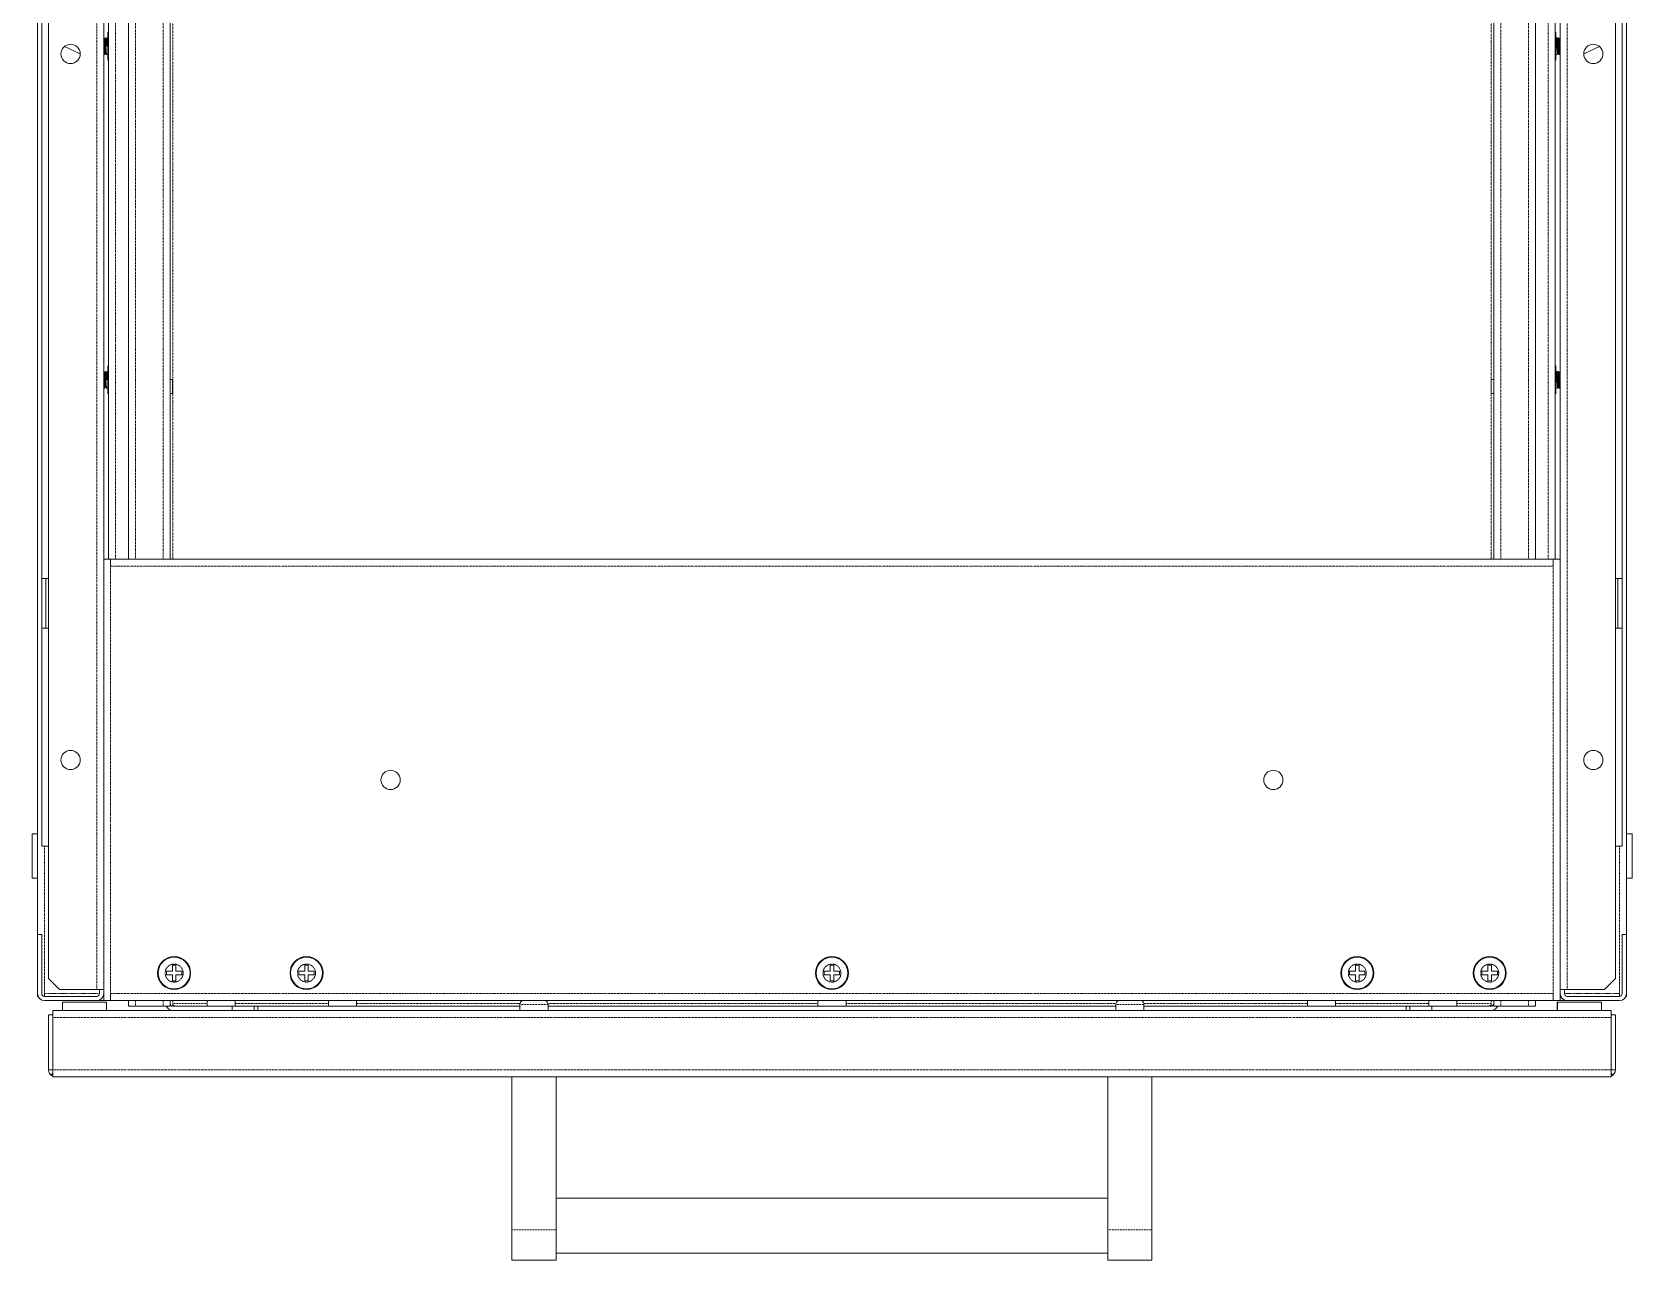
# Model space of a CAD drawing. Header units: millimetres. Extents: x 27602 to 523849, y 322139 to 568360.
# Drawn here: x 444530 to 462655, y 437680 to 451593 of the extents above; entities that cross this region are included whole.
import ezdxf

# ---------------------------------------------------------------- set-up
doc = ezdxf.new("R2010")
doc.units = ezdxf.units.MM
doc.linetypes.add('PHANTOM', pattern=[20, 10, -2, 2, -2, 2, -2])

msp = doc.modelspace()

# ---------------------------------------------------------------- linework, layer by layer
at = {"color": 7, "lineweight": 13, "ltscale": 0.03937}
for p, q in [((444592, 441369), (444592, 469571)), ((444717, 469494), (444717, 440869)), ((462467, 440869), (462467, 469494)), ((462592, 441369), (462592, 469571)), ((445342, 468698), (445342, 440744)), ((461842, 440744), (461842, 468619)), ((445624, 465555), (445624, 445619)), ((446095, 465524), (446095, 445619)), ((461089, 465524), (461089, 445619)), ((461560, 465555), (461560, 445619)), ((444640, 464838), (444640, 445400)), ((462544, 445400), (462544, 464838)), ((445398, 445619), (445398, 463110)), ((461786, 445619), (461786, 463110)), ((445398, 447812), (445398, 451274)), ((445398, 445619), (445398, 447493)), ((445342, 440619), (445342, 445619)), ((445421, 445619), (461763, 445619)), ((461842, 440619), (461842, 445619)), ((444640, 444838), (444640, 442369)), ((462544, 442369), (462544, 444838)), ((445421, 440619), (461763, 440619)), ((444765, 440507), (462419, 440507)), ((447089, 440555), (450057, 440555)), ((450376, 440555), (456807, 440555)), ((457126, 440555), (460095, 440555)), ((444796, 439757), (462388, 439757)), ((449967, 439757), (449967, 438022)), ((450467, 439757), (450467, 438022)), ((456717, 438022), (456717, 439757)), ((457217, 438022), (457217, 439757)), ((456717, 438382), (450467, 438382)), ((450467, 437757), (456716, 437757)), ((456717, 437757), (450467, 437757))]:
    msp.add_line(p, q, dxfattribs=at)
at = {"color": 7, "linetype": 'PHANTOM', "lineweight": 13, "ltscale": 0.03937}
for p, q in [((445263, 469494), (445263, 440744)), ((461921, 440744), (461921, 469494)), ((445703, 465555), (445703, 445619)), ((446016, 465555), (446016, 445619)), ((446126, 465524), (446126, 445619)), ((461058, 465507), (461058, 445619)), ((461168, 465555), (461168, 445619)), ((461481, 465555), (461481, 445619)), ((445477, 445619), (445477, 463110)), ((461707, 445619), (461707, 463110)), ((445421, 440698), (445421, 445540)), ((445421, 445540), (461763, 445540)), ((461763, 440698), (461763, 445540)), ((444671, 440698), (444671, 442369)), ((462513, 440698), (462513, 442369)), ((445421, 440698), (461763, 440698)), ((447888, 440586), (446832, 440586)), ((450059, 440586), (448207, 440586)), ((453433, 440586), (450375, 440586)), ((456809, 440586), (453752, 440586)), ((458978, 440586), (457125, 440586)), ((460352, 440586), (459297, 440586)), ((444765, 440428), (462419, 440428)), ((444765, 439836), (462419, 439836))]:
    msp.add_line(p, q, dxfattribs=at)
at = {"color": 7, "lineweight": 13, "ltscale": 2.49307e-05}
for p, q in [((445343, 451528), (445342, 451528)), ((445343, 447747), (445342, 447747))]:
    msp.add_line(p, q, dxfattribs=at)
at = {"color": 7, "lineweight": 13, "ltscale": 7.00789e-06}
for p, q in [((445343, 451528), (445343, 451528)), ((445343, 447747), (445343, 447747))]:
    msp.add_line(p, q, dxfattribs=at)
at = {"color": 7, "lineweight": 13, "ltscale": 0.000501597}
for p, q in [((445353, 451510), (445343, 451528)), ((445353, 447729), (445343, 447747)), ((445374, 447559), (445364, 447577))]:
    msp.add_line(p, q, dxfattribs=at)
at = {"color": 7, "lineweight": 13, "ltscale": 0.000487961}
for p, q in [((445363, 451528), (445353, 451511)), ((445364, 451357), (445354, 451340))]:
    msp.add_line(p, q, dxfattribs=at)
at = {"color": 7, "lineweight": 13, "ltscale": 7.79888e-06}
msp.add_line((445363, 451528), (445363, 451528), dxfattribs=at)
at = {"color": 7, "lineweight": 13, "ltscale": 5.00116e-05}
for p, q in [((445365, 451528), (445363, 451528)), ((445354, 451340), (445352, 451340)), ((445365, 447747), (445363, 447747)), ((445354, 447559), (445352, 447559))]:
    msp.add_line(p, q, dxfattribs=at)
at = {"color": 7, "lineweight": 13, "ltscale": 0.000501642}
for p, q in [((445375, 451510), (445365, 451528)), ((445375, 447729), (445365, 447747)), ((461800, 447747), (461810, 447729))]:
    msp.add_line(p, q, dxfattribs=at)
at = {"color": 7, "lineweight": 13, "ltscale": 0.000488185}
msp.add_line((445385, 451528), (445375, 451511), dxfattribs=at)
at = {"color": 7, "lineweight": 13, "ltscale": 0.000137494}
for p, q in [((445390, 451528), (445385, 451528)), ((445390, 447747), (445385, 447747))]:
    msp.add_line(p, q, dxfattribs=at)
at = {"color": 7, "lineweight": 13, "ltscale": 0.003987}
for p, q in [((445390, 451434), (445390, 451593)), ((461794, 451593), (461794, 451434)), ((445390, 451274), (445390, 451434)), ((461794, 451434), (461794, 451274)), ((445390, 447653), (445390, 447812)), ((461794, 447812), (461794, 447653))]:
    msp.add_line(p, q, dxfattribs=at)
at = {"color": 7, "lineweight": 13, "ltscale": 0.000200016}
for p, q in [((445390, 451593), (445398, 451593)), ((445390, 451274), (445398, 451274)), ((445390, 447812), (445398, 447812)), ((445390, 447493), (445398, 447493))]:
    msp.add_line(p, q, dxfattribs=at)
at = {"color": 7, "lineweight": 13, "ltscale": 0.000199986}
for p, q in [((461794, 451593), (461786, 451593)), ((461794, 451274), (461786, 451274)), ((461794, 447812), (461786, 447812)), ((461794, 447493), (461786, 447493))]:
    msp.add_line(p, q, dxfattribs=at)
at = {"color": 7, "lineweight": 13, "ltscale": 0.000137509}
for p, q in [((461794, 451528), (461799, 451528)), ((461794, 447747), (461799, 447747))]:
    msp.add_line(p, q, dxfattribs=at)
at = {"color": 7, "lineweight": 13, "ltscale": 0.000501538}
msp.add_line((461800, 451528), (461810, 451510), dxfattribs=at)
at = {"color": 7, "lineweight": 13, "ltscale": 0.000488721}
for p, q in [((461809, 451511), (461819, 451528)), ((461809, 447730), (461819, 447747))]:
    msp.add_line(p, q, dxfattribs=at)
at = {"color": 7, "lineweight": 13, "ltscale": 4.99815e-05}
for p, q in [((461819, 451528), (461821, 451528)), ((461819, 447747), (461821, 447747))]:
    msp.add_line(p, q, dxfattribs=at)
at = {"color": 7, "lineweight": 13, "ltscale": 7.78764e-06}
msp.add_line((461822, 451528), (461821, 451528), dxfattribs=at)
at = {"color": 7, "lineweight": 13, "ltscale": 0.000501552}
msp.add_line((461822, 451528), (461832, 451510), dxfattribs=at)
at = {"color": 7, "lineweight": 13, "ltscale": 0.000488527}
for p, q in [((461832, 451511), (461841, 451528)), ((461832, 447730), (461841, 447747))]:
    msp.add_line(p, q, dxfattribs=at)
at = {"color": 7, "lineweight": 13, "ltscale": 7.03071e-06}
for p, q in [((461841, 451528), (461842, 451528)), ((461841, 447747), (461842, 447747))]:
    msp.add_line(p, q, dxfattribs=at)
at = {"color": 7, "lineweight": 13, "ltscale": 1.26155e-05}
for p, q in [((461841, 451528), (461842, 451528)), ((461841, 447747), (461842, 447747))]:
    msp.add_line(p, q, dxfattribs=at)
at = {"color": 7, "lineweight": 13, "ltscale": 0.004893}
msp.add_line((444899, 451430), (445076, 451347), dxfattribs=at)
at = {"color": 7, "lineweight": 13, "ltscale": 0.00048861}
for p, q in [((445352, 451340), (445342, 451357)), ((445352, 447559), (445342, 447576))]:
    msp.add_line(p, q, dxfattribs=at)
at = {"color": 7, "lineweight": 13, "ltscale": 7.41518e-06}
for p, q in [((445352, 451340), (445352, 451340)), ((461833, 451340), (461832, 451340))]:
    msp.add_line(p, q, dxfattribs=at)
at = {"color": 7, "lineweight": 13, "ltscale": 0.000501493}
msp.add_line((445374, 451340), (445364, 451358), dxfattribs=at)
at = {"color": 7, "lineweight": 13, "ltscale": 0.000499996}
for p, q in [((445390, 451434), (445370, 451434)), ((445390, 447653), (445370, 447653))]:
    msp.add_line(p, q, dxfattribs=at)
at = {"color": 7, "lineweight": 13, "ltscale": 7.02281e-06}
msp.add_line((445374, 451340), (445374, 451340), dxfattribs=at)
at = {"color": 7, "lineweight": 13, "ltscale": 0.000412498}
for p, q in [((445390, 451340), (445374, 451340)), ((445390, 447559), (445374, 447559))]:
    msp.add_line(p, q, dxfattribs=at)
at = {"color": 7, "lineweight": 13, "ltscale": 0.000412468}
for p, q in [((461794, 451340), (461810, 451340)), ((461794, 447559), (461810, 447559))]:
    msp.add_line(p, q, dxfattribs=at)
at = {"color": 7, "lineweight": 13, "ltscale": 7.04609e-06}
msp.add_line((461811, 451340), (461810, 451340), dxfattribs=at)
at = {"color": 7, "lineweight": 13, "ltscale": 0.000488587}
msp.add_line((461811, 451340), (461820, 451357), dxfattribs=at)
at = {"color": 7, "lineweight": 13, "ltscale": 0.000501478}
for p, q in [((461820, 451358), (461830, 451340)), ((461820, 447577), (461830, 447559))]:
    msp.add_line(p, q, dxfattribs=at)
at = {"color": 7, "lineweight": 13, "ltscale": 5.00416e-05}
for p, q in [((461830, 451340), (461832, 451340)), ((461830, 447559), (461832, 447559))]:
    msp.add_line(p, q, dxfattribs=at)
at = {"color": 7, "lineweight": 13, "ltscale": 0.000464147}
msp.add_line((461833, 451340), (461842, 451356), dxfattribs=at)
at = {"color": 7, "lineweight": 13, "ltscale": 0.004898}
msp.add_line((462285, 451430), (462108, 451347), dxfattribs=at)
at = {"color": 7, "lineweight": 13, "ltscale": 0.000487857}
for p, q in [((445363, 447747), (445353, 447730)), ((445364, 447576), (445354, 447559))]:
    msp.add_line(p, q, dxfattribs=at)
at = {"color": 7, "lineweight": 13, "ltscale": 7.87899e-06}
msp.add_line((445363, 447747), (445363, 447747), dxfattribs=at)
at = {"color": 7, "lineweight": 13, "ltscale": 0.000488289}
msp.add_line((445385, 447747), (445375, 447730), dxfattribs=at)
at = {"color": 7, "lineweight": 13, "ltscale": 7.86786e-06}
msp.add_line((461822, 447747), (461821, 447747), dxfattribs=at)
at = {"color": 7, "lineweight": 13, "ltscale": 0.000501448}
msp.add_line((461822, 447747), (461832, 447729), dxfattribs=at)
at = {"color": 7, "lineweight": 13, "ltscale": 7.49361e-06}
for p, q in [((445352, 447559), (445352, 447559)), ((461833, 447559), (461832, 447559))]:
    msp.add_line(p, q, dxfattribs=at)
at = {"color": 7, "lineweight": 13, "ltscale": 7.09948e-06}
msp.add_line((445374, 447559), (445374, 447559), dxfattribs=at)
at = {"color": 7, "lineweight": 13, "ltscale": 0.003988}
for p, q in [((445390, 447493), (445390, 447653)), ((461794, 447653), (461794, 447493))]:
    msp.add_line(p, q, dxfattribs=at)
at = {"color": 7, "lineweight": 13, "ltscale": 0.000699967}
for p, q in [((446123, 447655), (446095, 447655)), ((446123, 447499), (446095, 447499))]:
    msp.add_line(p, q, dxfattribs=at)
at = {"color": 7, "lineweight": 13, "ltscale": 0.0039}
for p, q in [((446123, 447655), (446123, 447499)), ((461061, 447655), (461061, 447499))]:
    msp.add_line(p, q, dxfattribs=at)
at = {"color": 7, "lineweight": 13, "ltscale": 0.000700042}
for p, q in [((461061, 447655), (461089, 447655)), ((461061, 447499), (461089, 447499))]:
    msp.add_line(p, q, dxfattribs=at)
at = {"color": 7, "lineweight": 13, "ltscale": 7.1225e-06}
msp.add_line((461811, 447559), (461810, 447559), dxfattribs=at)
at = {"color": 7, "lineweight": 13, "ltscale": 0.000488691}
msp.add_line((461811, 447559), (461820, 447576), dxfattribs=at)
at = {"color": 7, "lineweight": 13, "ltscale": 0.000464043}
msp.add_line((461833, 447559), (461842, 447575), dxfattribs=at)
at = {"color": 7, "lineweight": 13, "ltscale": 0.001975}
for p, q in [((445342, 445619), (445421, 445619)), ((445421, 445540), (445421, 445619)), ((461763, 445619), (461842, 445619)), ((461763, 445540), (461763, 445619)), ((461763, 445540), (461763, 445619)), ((445263, 440744), (445342, 440744)), ((445263, 440619), (445342, 440619)), ((445342, 440619), (445421, 440619)), ((445421, 440619), (445421, 440698)), ((461763, 440619), (461763, 440698)), ((461763, 440698), (461763, 440619)), ((461763, 440619), (461842, 440619)), ((461921, 440744), (461842, 440744)), ((444765, 440428), (444765, 440507)), ((445703, 440555), (445624, 440555)), ((446095, 440555), (446016, 440555)), ((461168, 440555), (461089, 440555)), ((461560, 440555), (461481, 440555)), ((462419, 440428), (462419, 440507)), ((444765, 439836), (444765, 439757)), ((462419, 439836), (462419, 439757))]:
    msp.add_line(p, q, dxfattribs=at)
at = {"color": 7, "lineweight": 13, "ltscale": 0.001925}
for p, q in [((444717, 445400), (444640, 445400)), ((462467, 445400), (462544, 445400)), ((444717, 444838), (444640, 444838)), ((462467, 444838), (462544, 444838)), ((444717, 442369), (444640, 442369)), ((462467, 442369), (462544, 442369))]:
    msp.add_line(p, q, dxfattribs=at)
at = {"color": 7, "lineweight": 13, "ltscale": 0.014062}
for p, q in [((444640, 444838), (444640, 445400)), ((444688, 444838), (444688, 445400)), ((462496, 445400), (462496, 444838)), ((462544, 445400), (462544, 444838))]:
    msp.add_line(p, q, dxfattribs=at)
at = {"color": 7, "lineweight": 13, "ltscale": 0.0125}
for p, q in [((444530, 442508), (444530, 442008)), ((462655, 442508), (462655, 442008)), ((444874, 440600), (445374, 440600)), ((461810, 440600), (462310, 440600)), ((449967, 439757), (450467, 439757)), ((457217, 439757), (456717, 439757)), ((449967, 437680), (450467, 437680)), ((457217, 437680), (456717, 437680))]:
    msp.add_line(p, q, dxfattribs=at)
at = {"color": 7, "lineweight": 13, "ltscale": 0.00155}
for p, q in [((444530, 442508), (444592, 442508)), ((444530, 442008), (444592, 442008))]:
    msp.add_line(p, q, dxfattribs=at)
at = {"color": 7, "lineweight": 13, "ltscale": 0.001575}
for p, q in [((462592, 442508), (462655, 442508)), ((462592, 442008), (462655, 442008))]:
    msp.add_line(p, q, dxfattribs=at)
at = {"color": 7, "lineweight": 13, "ltscale": 0.016775}
for p, q in [((444592, 440698), (444592, 441369)), ((444640, 440698), (444640, 441369)), ((462544, 440698), (462544, 441369)), ((462592, 440698), (462592, 441369)), ((446126, 440555), (446797, 440555)), ((460387, 440555), (461058, 440555))]:
    msp.add_line(p, q, dxfattribs=at)
at = {"color": 7, "lineweight": 13, "ltscale": 0.0012}
for p, q in [((444592, 441369), (444640, 441369)), ((462592, 441369), (462544, 441369)), ((444717, 440459), (444765, 440459)), ((462467, 440459), (462419, 440459)), ((444717, 439836), (444765, 439836)), ((462467, 439836), (462419, 439836))]:
    msp.add_line(p, q, dxfattribs=at)
at = {"color": 7, "lineweight": 13, "ltscale": 0.001687}
for p, q in [((446120, 441019), (446120, 440951)), ((446160, 440951), (446160, 441019)), ((447620, 441019), (447620, 440951)), ((447660, 440951), (447660, 441019)), ((453572, 441019), (453572, 440951)), ((453612, 440951), (453612, 441019)), ((459523, 441019), (459523, 440951)), ((459563, 440951), (459563, 441019)), ((461023, 441019), (461023, 440951)), ((461063, 440951), (461063, 441019)), ((446120, 440951), (446052, 440951)), ((446052, 440911), (446120, 440911)), ((446120, 440911), (446120, 440844)), ((446227, 440951), (446160, 440951)), ((446160, 440911), (446227, 440911)), ((446160, 440844), (446160, 440911)), ((447620, 440911), (447620, 440844)), ((447727, 440951), (447660, 440951)), ((447660, 440911), (447727, 440911)), ((447660, 440844), (447660, 440911)), ((453572, 440911), (453572, 440844)), ((453612, 440844), (453612, 440911)), ((459523, 440951), (459455, 440951)), ((459455, 440911), (459523, 440911)), ((459523, 440911), (459523, 440844)), ((459630, 440951), (459563, 440951)), ((459563, 440911), (459630, 440911)), ((459563, 440844), (459563, 440911)), ((461023, 440951), (460955, 440951)), ((460955, 440911), (461023, 440911)), ((461023, 440911), (461023, 440844)), ((461063, 440844), (461063, 440911))]:
    msp.add_line(p, q, dxfattribs=at)
at = {"color": 7, "lineweight": 13, "ltscale": 0.001}
for p, q in [((446160, 441019), (446120, 441019)), ((446120, 440844), (446160, 440844))]:
    msp.add_line(p, q, dxfattribs=at)
at = {"color": 7, "lineweight": 13, "ltscale": 2.18669e-05}
for p, q in [((446140, 441119), (446140, 441119)), ((447640, 441119), (447640, 441119)), ((459543, 441119), (459543, 441119)), ((461043, 441119), (461043, 441119))]:
    msp.add_line(p, q, dxfattribs=at)
at = {"color": 7, "lineweight": 13, "ltscale": 0.000999991}
for p, q in [((447660, 441019), (447620, 441019)), ((453612, 441019), (453572, 441019)), ((459563, 441019), (459523, 441019)), ((461063, 441019), (461023, 441019)), ((446052, 440951), (446052, 440911)), ((446227, 440911), (446227, 440951)), ((447552, 440951), (447552, 440911)), ((447620, 440844), (447660, 440844)), ((447727, 440911), (447727, 440951)), ((453504, 440951), (453504, 440911)), ((453572, 440844), (453612, 440844)), ((453679, 440911), (453679, 440951)), ((459455, 440951), (459455, 440911)), ((459523, 440844), (459563, 440844)), ((459630, 440911), (459630, 440951)), ((460955, 440951), (460955, 440911)), ((461023, 440844), (461063, 440844)), ((461130, 440911), (461130, 440951))]:
    msp.add_line(p, q, dxfattribs=at)
at = {"color": 7, "lineweight": 13, "ltscale": 2.1897e-05}
msp.add_line((453592, 441119), (453592, 441119), dxfattribs=at)
at = {"color": 7, "lineweight": 13, "ltscale": 0.004419}
for p, q in [((444717, 440869), (444842, 440744)), ((462342, 440744), (462467, 440869))]:
    msp.add_line(p, q, dxfattribs=at)
at = {"color": 7, "lineweight": 13, "ltscale": 0.001688}
for p, q in [((447620, 440951), (447552, 440951)), ((447552, 440911), (447620, 440911)), ((453572, 440951), (453504, 440951)), ((453504, 440911), (453572, 440911)), ((453679, 440951), (453612, 440951)), ((453612, 440911), (453679, 440911)), ((461130, 440951), (461063, 440951)), ((461063, 440911), (461130, 440911))]:
    msp.add_line(p, q, dxfattribs=at)
at = {"color": 7, "lineweight": 13, "ltscale": 0.000775014}
for p, q in [((444592, 440667), (444592, 440698)), ((444671, 440667), (444671, 440698)), ((461794, 440619), (461763, 440619)), ((461794, 440619), (461763, 440619)), ((462513, 440667), (462513, 440698)), ((462513, 440698), (462513, 440667)), ((446095, 440586), (446095, 440555)), ((446126, 440586), (446126, 440555)), ((461058, 440586), (461058, 440555)), ((461089, 440586), (461089, 440555)), ((462388, 439757), (462419, 439757)), ((462388, 439757), (462419, 439757))]:
    msp.add_line(p, q, dxfattribs=at)
at = {"color": 7, "lineweight": 13, "ltscale": 0.000158415}
msp.add_line((444592, 440667), (444598, 440667), dxfattribs=at)
at = {"color": 7, "linetype": 'PHANTOM', "lineweight": 13, "ltscale": 0.015576}
msp.add_line((444671, 440698), (445294, 440698), dxfattribs=at)
at = {"color": 7, "lineweight": 13, "ltscale": 0.0148}
for p, q in [((445263, 440667), (444671, 440667)), ((445263, 440619), (444671, 440619)), ((461921, 440667), (462513, 440667)), ((461921, 440619), (462513, 440619))]:
    msp.add_line(p, q, dxfattribs=at)
at = {"color": 7, "lineweight": 13, "ltscale": 0.010525}
for p, q in [((444842, 440744), (445263, 440744)), ((462342, 440744), (461921, 440744))]:
    msp.add_line(p, q, dxfattribs=at)
at = {"color": 7, "lineweight": 13, "ltscale": 0.00115}
for p, q in [((445294, 440698), (445294, 440744)), ((445342, 440698), (445342, 440744)), ((461842, 440744), (461842, 440698)), ((461890, 440744), (461890, 440698))]:
    msp.add_line(p, q, dxfattribs=at)
at = {"color": 7, "lineweight": 13, "ltscale": 0.000774999}
for p, q in [((445420, 440619), (445389, 440619)), ((445420, 440619), (445389, 440619)), ((444765, 439757), (444796, 439757)), ((444765, 439757), (444796, 439757))]:
    msp.add_line(p, q, dxfattribs=at)
at = {"color": 7, "lineweight": 13, "ltscale": 0.0016}
for p, q in [((445624, 440619), (445624, 440555)), ((446513, 440555), (446513, 440619)), ((446832, 440555), (446832, 440619)), ((447888, 440555), (447888, 440619)), ((448207, 440555), (448207, 440619)), ((453433, 440555), (453433, 440619)), ((453752, 440555), (453752, 440619)), ((458978, 440555), (458978, 440619)), ((459297, 440555), (459297, 440619)), ((460352, 440555), (460352, 440619)), ((460671, 440555), (460671, 440619)), ((461560, 440619), (461560, 440555))]:
    msp.add_line(p, q, dxfattribs=at)
at = {"color": 7, "linetype": 'PHANTOM', "lineweight": 13, "ltscale": 0.0016}
for p, q in [((445703, 440619), (445703, 440555)), ((446016, 440619), (446016, 440555)), ((461168, 440619), (461168, 440555)), ((461481, 440619), (461481, 440555))]:
    msp.add_line(p, q, dxfattribs=at)
at = {"color": 7, "lineweight": 13, "ltscale": 0.000825056}
for p, q in [((446095, 440619), (446095, 440586)), ((461089, 440619), (461089, 440586))]:
    msp.add_line(p, q, dxfattribs=at)
at = {"color": 7, "linetype": 'PHANTOM', "lineweight": 13, "ltscale": 0.000825056}
for p, q in [((446126, 440619), (446126, 440586)), ((461058, 440619), (461058, 440586))]:
    msp.add_line(p, q, dxfattribs=at)
at = {"color": 7, "lineweight": 13, "ltscale": 0.001974}
msp.add_line((461842, 440619), (461921, 440619), dxfattribs=at)
at = {"color": 7, "linetype": 'PHANTOM', "lineweight": 13, "ltscale": 0.015574}
msp.add_line((461890, 440698), (462513, 440698), dxfattribs=at)
at = {"color": 7, "lineweight": 13, "ltscale": 0.000158475}
msp.add_line((462586, 440667), (462592, 440667), dxfattribs=at)
at = {"color": 7, "lineweight": 13, "ltscale": 0.00073056}
msp.add_line((462592, 440667), (462592, 440696), dxfattribs=at)
at = {"color": 7, "lineweight": 13, "ltscale": 0.015588}
for p, q in [((444717, 440459), (444717, 439836)), ((444765, 440459), (444765, 439836)), ((462467, 439836), (462467, 440459))]:
    msp.add_line(p, q, dxfattribs=at)
at = {"color": 7, "lineweight": 13, "ltscale": 0.002312}
for p, q in [((444874, 440507), (444874, 440600)), ((445374, 440600), (445374, 440507)), ((445374, 440507), (445374, 440600)), ((461809, 440600), (461809, 440507)), ((461810, 440507), (461810, 440600)), ((462310, 440507), (462310, 440600))]:
    msp.add_line(p, q, dxfattribs=at)
at = {"color": 7, "lineweight": 13, "ltscale": 0.007825}
for p, q in [((445703, 440555), (446016, 440555)), ((461168, 440555), (461481, 440555))]:
    msp.add_line(p, q, dxfattribs=at)
at = {"color": 7, "linetype": 'PHANTOM', "lineweight": 13, "ltscale": 0.009663}
msp.add_line((446513, 440586), (446126, 440586), dxfattribs=at)
at = {"color": 7, "lineweight": 13, "ltscale": 0.000481193}
for p, q in [((446126, 440586), (446126, 440567)), ((461058, 440586), (461058, 440567))]:
    msp.add_line(p, q, dxfattribs=at)
at = {"color": 7, "lineweight": 13, "ltscale": 0.000132643}
msp.add_line((446126, 440567), (446126, 440561), dxfattribs=at)
at = {"color": 7, "lineweight": 13, "ltscale": 0.00625}
for p, q in [((446797, 440555), (447047, 440555)), ((460387, 440555), (460137, 440555))]:
    msp.add_line(p, q, dxfattribs=at)
at = {"color": 7, "lineweight": 13, "ltscale": 0.001187}
for p, q in [((446797, 440507), (446797, 440555)), ((447047, 440507), (447047, 440555)), ((447089, 440555), (447089, 440507)), ((460095, 440555), (460095, 440507)), ((460137, 440507), (460137, 440555)), ((460387, 440507), (460387, 440555))]:
    msp.add_line(p, q, dxfattribs=at)
at = {"color": 7, "lineweight": 13, "ltscale": 0.001042}
for p, q in [((447047, 440555), (447089, 440555)), ((460095, 440555), (460137, 440555))]:
    msp.add_line(p, q, dxfattribs=at)
at = {"color": 7, "lineweight": 13, "ltscale": 0.001637}
for p, q in [((450057, 440507), (450057, 440573)), ((450376, 440507), (450376, 440573)), ((456807, 440507), (456807, 440573)), ((457126, 440507), (457126, 440573))]:
    msp.add_line(p, q, dxfattribs=at)
at = {"color": 7, "linetype": 'PHANTOM', "lineweight": 13, "ltscale": 0.007975}
for p, q in [((450376, 440573), (450057, 440573)), ((457126, 440573), (456807, 440573))]:
    msp.add_line(p, q, dxfattribs=at)
at = {"color": 7, "linetype": 'PHANTOM', "lineweight": 13, "ltscale": 0.009662}
msp.add_line((461058, 440586), (460671, 440586), dxfattribs=at)
at = {"color": 7, "lineweight": 13, "ltscale": 0.000293762}
msp.add_line((461058, 440567), (461058, 440555), dxfattribs=at)
at = {"color": 7, "lineweight": 13, "ltscale": 1.23752e-05}
msp.add_line((461810, 440600), (461809, 440600), dxfattribs=at)
at = {"color": 7, "lineweight": 13, "ltscale": 0.014813}
for p, q in [((444765, 439836), (444765, 440428)), ((462419, 439836), (462419, 440428))]:
    msp.add_line(p, q, dxfattribs=at)
at = {"color": 7, "lineweight": 13, "ltscale": 0.000726765}
msp.add_line((444747, 439774), (444765, 439797), dxfattribs=at)
at = {"color": 7, "lineweight": 13, "ltscale": 0.000726774}
msp.add_line((462419, 439797), (462437, 439774), dxfattribs=at)
at = {"color": 7, "lineweight": 13, "ltscale": 0.008562}
for p, q in [((449967, 437680), (449967, 438022)), ((450467, 437680), (450467, 438022)), ((456717, 438022), (456717, 437680)), ((457217, 438022), (457217, 437680))]:
    msp.add_line(p, q, dxfattribs=at)
at = {"color": 7, "linetype": 'PHANTOM', "lineweight": 13, "ltscale": 0.0125}
for p, q in [((449967, 438022), (450467, 438022)), ((457217, 438022), (456717, 438022))]:
    msp.add_line(p, q, dxfattribs=at)
at = {"color": 7, "lineweight": 13, "ltscale": 0.03937}
for points in [[(445342, 451524), (445344, 451496), (445346, 451434)], [(445348, 451434), (445345, 451510), (445344, 451527), (445343, 451527), (445343, 451528)], [(445364, 451358), (445364, 451358), (445363, 451359), (445362, 451368), (445359, 451426), (445356, 451485), (445354, 451509), (445353, 451510), (445353, 451510)], [(445363, 451528), (445363, 451528), (445363, 451528), (445363, 451528), (445363, 451527), (445364, 451526), (445365, 451515), (445368, 451458), (445368, 451434)], [(445370, 451434), (445367, 451509), (445366, 451524), (445365, 451527), (445365, 451528)], [(445380, 451434), (445378, 451477), (445377, 451501), (445376, 451509), (445375, 451510), (445375, 451510)], [(445385, 451528), (445385, 451528), (445385, 451528), (445385, 451528), (445385, 451527), (445386, 451522), (445389, 451473), (445390, 451434)], [(461805, 451434), (461802, 451511), (461800, 451526), (461800, 451527), (461800, 451528)], [(461810, 451510), (461810, 451510), (461810, 451508), (461812, 451494), (461815, 451431), (461818, 451372), (461819, 451361), (461820, 451358), (461820, 451358)], [(461820, 451528), (461820, 451527), (461821, 451524), (461822, 451512), (461824, 451459), (461825, 451434)], [(461827, 451434), (461824, 451501), (461823, 451517), (461822, 451526), (461822, 451527), (461822, 451528)], [(461832, 451510), (461832, 451510), (461833, 451507), (461835, 451483), (461839, 451400), (461841, 451367), (461842, 451360), (461842, 451358)], [(445346, 451434), (445350, 451361), (445351, 451342), (445352, 451340), (445352, 451340)], [(445354, 451340), (445354, 451340), (445354, 451340), (445354, 451340), (445354, 451341), (445353, 451342), (445351, 451375), (445348, 451434)], [(445368, 451434), (445371, 451375), (445373, 451345), (445374, 451340), (445374, 451340)], [(461810, 451340), (461810, 451340), (461810, 451340), (461810, 451340), (461810, 451341), (461810, 451342), (461807, 451374), (461805, 451434)], [(461825, 451434), (461828, 451363), (461830, 451342), (461830, 451341), (461830, 451340)], [(461832, 451340), (461832, 451340), (461832, 451340), (461832, 451340), (461832, 451342), (461830, 451372), (461827, 451434)], [(445342, 447743), (445344, 447715), (445346, 447653)], [(445348, 447653), (445345, 447729), (445344, 447746), (445343, 447746), (445343, 447747)], [(445364, 447577), (445364, 447577), (445363, 447578), (445362, 447587), (445359, 447645), (445356, 447704), (445354, 447728), (445353, 447729), (445353, 447729)], [(445363, 447747), (445363, 447747), (445363, 447747), (445363, 447747), (445363, 447746), (445364, 447745), (445365, 447734), (445368, 447677), (445368, 447653)], [(445370, 447653), (445367, 447728), (445366, 447743), (445365, 447746), (445365, 447747)], [(445380, 447653), (445378, 447696), (445377, 447720), (445376, 447728), (445375, 447729), (445375, 447729)], [(445385, 447747), (445385, 447747), (445385, 447747), (445385, 447747), (445385, 447746), (445386, 447741), (445389, 447692), (445390, 447653)], [(461805, 447653), (461802, 447730), (461800, 447745), (461800, 447746), (461800, 447747)], [(461810, 447729), (461810, 447729), (461810, 447727), (461812, 447713), (461815, 447650), (461818, 447591), (461819, 447580), (461820, 447577), (461820, 447577)], [(461820, 447747), (461820, 447746), (461821, 447743), (461822, 447731), (461824, 447678), (461825, 447653)], [(461827, 447653), (461824, 447720), (461823, 447736), (461822, 447745), (461822, 447746), (461822, 447747)], [(461832, 447729), (461832, 447729), (461833, 447726), (461835, 447702), (461839, 447619), (461841, 447586), (461842, 447579), (461842, 447577)], [(445346, 447653), (445350, 447580), (445351, 447561), (445352, 447559), (445352, 447559)], [(445354, 447559), (445354, 447559), (445354, 447559), (445354, 447559), (445354, 447560), (445353, 447561), (445351, 447594), (445348, 447653)], [(445368, 447653), (445371, 447594), (445373, 447564), (445374, 447559), (445374, 447559)], [(461810, 447559), (461810, 447559), (461810, 447559), (461810, 447559), (461810, 447560), (461810, 447561), (461807, 447593), (461805, 447653)], [(461825, 447653), (461828, 447582), (461830, 447561), (461830, 447560), (461830, 447559)], [(461832, 447559), (461832, 447559), (461832, 447559), (461832, 447559), (461832, 447561), (461830, 447591), (461827, 447653)], [(446168, 440555), (446157, 440556), (446147, 440558), (446126, 440567)], [(461017, 440555), (461027, 440556), (461038, 440558), (461058, 440567)]]:
    msp.add_lwpolyline(points, dxfattribs=at)
for centre, radius in [((444967, 451345), 109), ((462217, 451345), 109), ((444967, 443345), 109), ((462217, 443345), 109), ((448592, 443119), 109), ((458592, 443119), 109), ((446140, 440931), 187), ((446140, 440931), 180), ((447640, 440931), 187), ((447640, 440931), 180), ((453592, 440931), 187), ((453592, 440931), 180), ((459543, 440931), 187), ((459543, 440931), 180), ((461043, 440931), 187), ((461043, 440931), 180)]:
    msp.add_circle(centre, radius, dxfattribs=at)
at = {"color": 7, "linetype": 'PHANTOM', "lineweight": 13, "ltscale": 0.03937}
for centre in [(446140, 440931), (447640, 440931), (453592, 440931), (459543, 440931), (461043, 440931)]:
    msp.add_circle(centre, 102, dxfattribs=at)
at = {"color": 7, "lineweight": 13, "ltscale": 0.03937}
for centre, radius, start, end in [((445365, 451528), 0.265, 15.6486, 83.1166), ((445385, 451528), 0.337, 105.0435, 162.0043), ((461799, 451528), 0.337, 17.9957, 74.9565), ((461820, 451528), 0.265, 96.8834, 164.3514), ((461841, 451527), 1.3, 1.0638, 49.4539), ((445354, 451340), 0.34, 285.2374, 342.2483), ((461831, 451340), 0.34, 197.7517, 254.7626), ((445365, 447747), 0.265, 15.6486, 83.1166), ((445385, 447747), 0.337, 105.0435, 162.0043), ((461799, 447747), 0.337, 17.9957, 74.9565), ((461820, 447747), 0.265, 96.8834, 164.3514), ((461841, 447746), 1.3, 1.0638, 49.4539), ((445354, 447559), 0.34, 285.2374, 342.2483), ((461831, 447559), 0.34, 197.7517, 254.7626), ((444671, 440698), 79, 180, 270), ((444671, 440698), 31, 180, 270), ((445263, 440698), 79, 270, 0), ((445263, 440698), 31, 270, 0), ((445420, 440698), 79, 186.461, 189.1443), ((445420, 440698), 79, 269.4027, 270), ((450107, 440573), 50, 113.0688, 180), ((450326, 440573), 50, 0, 66.9312), ((456857, 440573), 50, 113.0688, 180), ((457076, 440573), 50, 0, 66.9312), ((461921, 440698), 79, 180, 270), ((461921, 440698), 31, 180, 270), ((462513, 440698), 79, 270, 0), ((462513, 440698), 31, 270, 0), ((446126, 440586), 79, 203.1042, 263.5398), ((446126, 440586), 31, 180, 270), ((461058, 440586), 31, 270, 0), ((461058, 440586), 79, 276.4602, 336.8958), ((444796, 439836), 79, 180, 246.8958), ((462388, 439836), 79, 293.1042, 0)]:
    msp.add_arc(centre, radius, start, end, dxfattribs=at)

doc.saveas('drawing.dxf')
